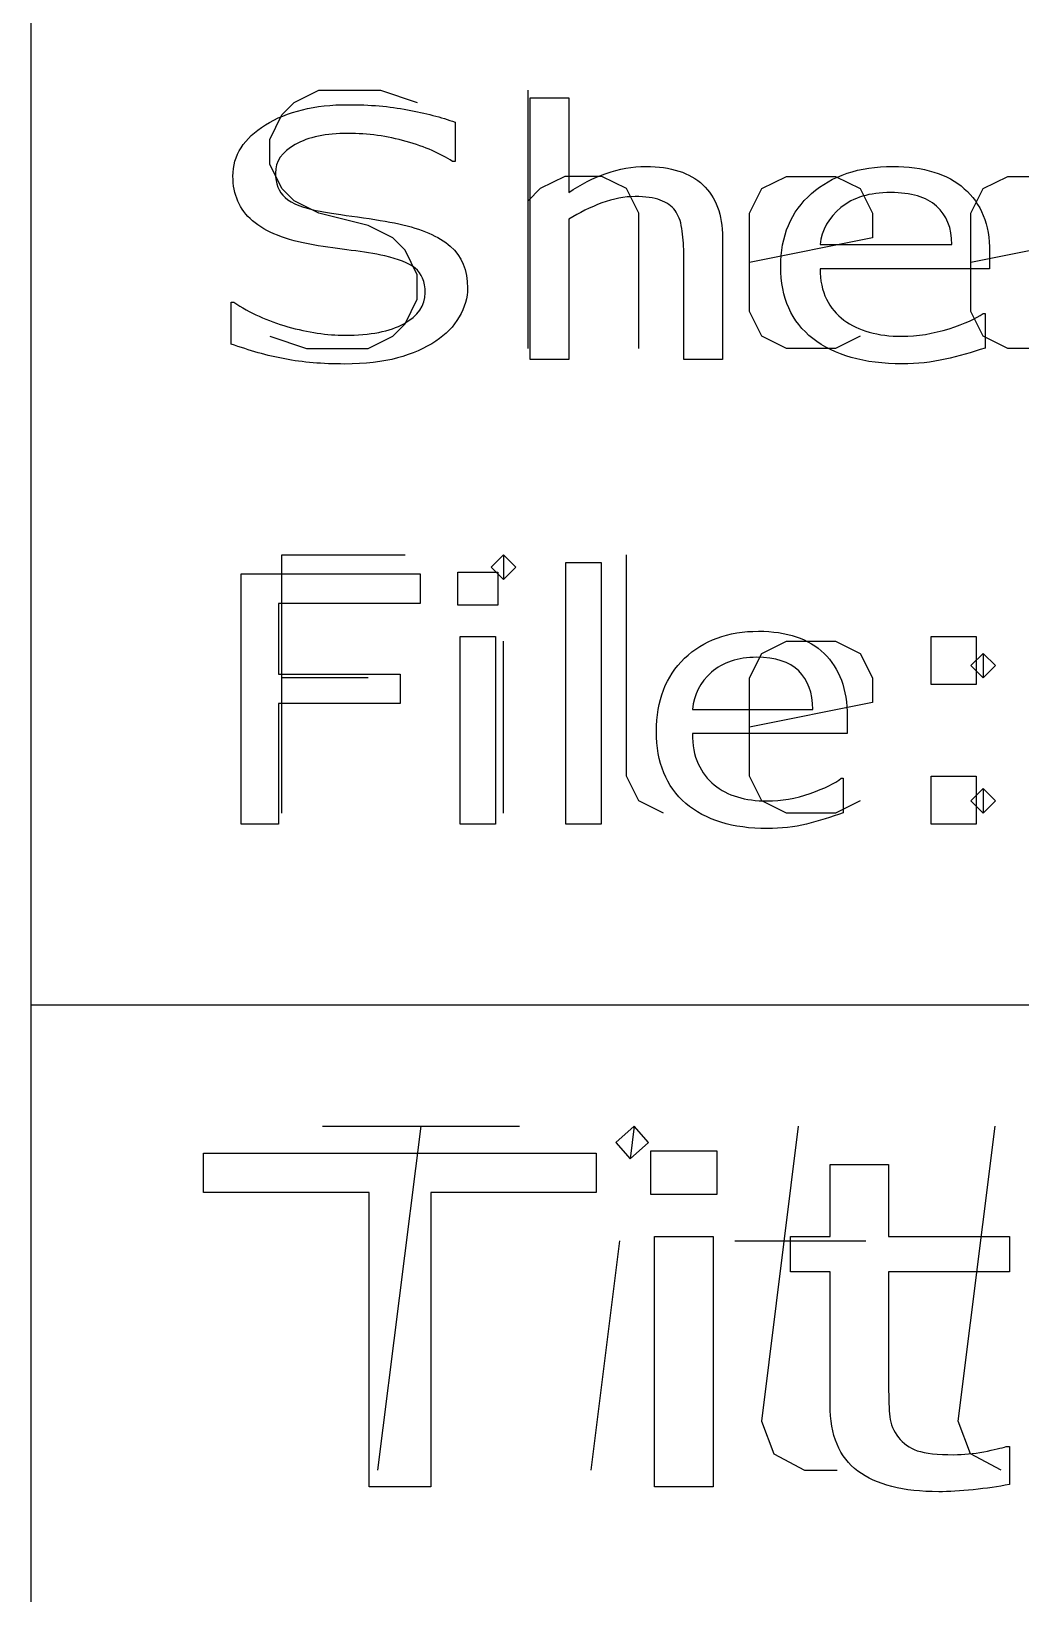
# Model space of a CAD drawing. Header units: millimetres. Extents: x 0 to 277, y 107 to 297.
# Drawn here: x 167.08 to 172.82, y 116 to 125.07 of the extents above; entities that cross this region are included whole.
import ezdxf

# ---------------------------------------------------------------- set-up
doc = ezdxf.new("R2010")
doc.units = ezdxf.units.MM
doc.layers.add('Layer_1', color=7, linetype='CONTINUOUS')

msp = doc.modelspace()

# ---------------------------------------------------------------- linework, layer by layer
at = {"layer": 'Layer_1', "color": 7}
for points in [[(167.0772, 140.9178), (275.0772, 140.9178), (275.0772, 108.9178), (167.0772, 108.9178)], [(167.0772, 140.9178), (275.0772, 140.9178), (275.0772, 108.9178), (167.0772, 108.9178)], [(167.0772, 140.9178), (275.0772, 140.9178), (275.0772, 108.9178), (167.0772, 108.9178)], [(169.78605, 121.74103), (169.55441, 121.74103), (169.55441, 121.93146), (169.78605, 121.93146)], [(169.78605, 121.74103), (169.55441, 121.74103), (169.55441, 121.93146), (169.78605, 121.93146)], [(169.78605, 121.74103), (169.55441, 121.74103), (169.55441, 121.93146), (169.78605, 121.93146)], [(170.387, 120.46759), (170.18158, 120.46759), (170.18158, 121.98712), (170.387, 121.98712)], [(170.387, 120.46759), (170.18158, 120.46759), (170.18158, 121.98712), (170.387, 121.98712)], [(170.387, 120.46759), (170.18158, 120.46759), (170.18158, 121.98712), (170.387, 121.98712)], [(169.3348, 121.75003), (168.51206, 121.75003), (168.51206, 121.33987), (169.21898, 121.33987), (169.21898, 121.168), (168.51206, 121.168), (168.51206, 120.4678), (168.29572, 120.4678), (168.29572, 121.9219), (169.3348, 121.9219)], [(169.3348, 121.75003), (168.51206, 121.75003), (168.51206, 121.33987), (169.21898, 121.33987), (169.21898, 121.168), (168.51206, 121.168), (168.51206, 120.4678), (168.29572, 120.4678), (168.29572, 121.9219), (169.3348, 121.9219)], [(169.3348, 121.75003), (168.51206, 121.75003), (168.51206, 121.33987), (169.21898, 121.33987), (169.21898, 121.168), (168.51206, 121.168), (168.51206, 120.4678), (168.29572, 120.4678), (168.29572, 121.9219), (169.3348, 121.9219)], [(169.77295, 120.46759), (169.56753, 120.46759), (169.56753, 121.55841), (169.77295, 121.55841)], [(169.77295, 120.46759), (169.56753, 120.46759), (169.56753, 121.55841), (169.77295, 121.55841)], [(169.77295, 120.46759), (169.56753, 120.46759), (169.56753, 121.55841), (169.77295, 121.55841)], [(172.56349, 121.28009), (172.30235, 121.28009), (172.30235, 121.55841), (172.56349, 121.55841)], [(172.56349, 121.28009), (172.30235, 121.28009), (172.30235, 121.55841), (172.56349, 121.55841)], [(172.56349, 121.28009), (172.30235, 121.28009), (172.30235, 121.55841), (172.56349, 121.55841)], [(172.56349, 120.46759), (172.30235, 120.46759), (172.30235, 120.74591), (172.56349, 120.74591)], [(172.56349, 120.46759), (172.30235, 120.46759), (172.30235, 120.74591), (172.56349, 120.74591)], [(172.56349, 120.46759), (172.30235, 120.46759), (172.30235, 120.74591), (172.56349, 120.74591)], [(171.05765, 118.31575), (170.67447, 118.31575), (170.67447, 118.56966), (171.05765, 118.56966)], [(171.05765, 118.31575), (170.67447, 118.31575), (170.67447, 118.56966), (171.05765, 118.56966)], [(171.05765, 118.31575), (170.67447, 118.31575), (170.67447, 118.56966), (171.05765, 118.56966)], [(170.35817, 118.32745), (169.39662, 118.32745), (169.39662, 116.61779), (169.03875, 116.61779), (169.03875, 118.32745), (168.0772, 118.32745), (168.0772, 118.55662), (170.35817, 118.55662)], [(170.35817, 118.32745), (169.39662, 118.32745), (169.39662, 116.61779), (169.03875, 116.61779), (169.03875, 118.32745), (168.0772, 118.32745), (168.0772, 118.55662), (170.35817, 118.55662)], [(170.35817, 118.32745), (169.39662, 118.32745), (169.39662, 116.61779), (169.03875, 116.61779), (169.03875, 118.32745), (168.0772, 118.32745), (168.0772, 118.55662), (170.35817, 118.55662)], [(171.03595, 116.61781), (170.69615, 116.61781), (170.69615, 118.07226), (171.03595, 118.07226)], [(171.03595, 116.61781), (170.69615, 116.61781), (170.69615, 118.07226), (171.03595, 118.07226)], [(171.03595, 116.61781), (170.69615, 116.61781), (170.69615, 118.07226), (171.03595, 118.07226)]]:
    msp.add_lwpolyline(points, close=True, dxfattribs=at)
for points in [[(168.4616, 123.3031), (168.6759, 123.2317), (169.033, 123.2317), (169.1759, 123.3031), (169.2473, 123.3745), (169.3187, 123.5174), (169.3187, 123.6602), (169.2473, 123.8031), (169.1759, 123.8745), (169.033, 123.946), (168.7473, 124.0174), (168.6045, 124.0888), (168.533, 124.1602), (168.4616, 124.3031), (168.4616, 124.446), (168.533, 124.5888), (168.6045, 124.6602), (168.7473, 124.7317), (169.1045, 124.7317), (169.3187, 124.6602)], [(168.4616, 123.3031), (168.6759, 123.2317), (169.033, 123.2317), (169.1759, 123.3031), (169.2473, 123.3745), (169.3187, 123.5174), (169.3187, 123.6602), (169.2473, 123.8031), (169.1759, 123.8745), (169.033, 123.946), (168.7473, 124.0174), (168.6045, 124.0888), (168.533, 124.1602), (168.4616, 124.3031), (168.4616, 124.446), (168.533, 124.5888), (168.6045, 124.6602), (168.7473, 124.7317), (169.1045, 124.7317), (169.3187, 124.6602)], [(168.4616, 123.3031), (168.6759, 123.2317), (169.033, 123.2317), (169.1759, 123.3031), (169.2473, 123.3745), (169.3187, 123.5174), (169.3187, 123.6602), (169.2473, 123.8031), (169.1759, 123.8745), (169.033, 123.946), (168.7473, 124.0174), (168.6045, 124.0888), (168.533, 124.1602), (168.4616, 124.3031), (168.4616, 124.446), (168.533, 124.5888), (168.6045, 124.6602), (168.7473, 124.7317), (169.1045, 124.7317), (169.3187, 124.6602)], [(169.9616, 123.2317), (169.9616, 124.7317)], [(169.9616, 123.2317), (169.9616, 124.7317)], [(169.9616, 123.2317), (169.9616, 124.7317)], [(170.198, 123.98223), (170.198, 123.16778), (169.97312, 123.16778), (169.97312, 124.68731), (170.198, 124.68731), (170.198, 124.1375)], [(170.198, 123.98223), (170.198, 123.16778), (169.97312, 123.16778), (169.97312, 124.68731), (170.198, 124.68731), (170.198, 124.1375)], [(170.198, 123.98223), (170.198, 123.16778), (169.97312, 123.16778), (169.97312, 124.68731), (170.198, 124.68731), (170.198, 124.1375)], [(169.53896, 124.54655), (169.53896, 124.31804), (169.52216, 124.31804)], [(169.53896, 124.54655), (169.53896, 124.31804), (169.52216, 124.31804)], [(169.53896, 124.54655), (169.53896, 124.31804), (169.52216, 124.31804)], [(170.6045, 123.2317), (170.6045, 124.0174), (170.533, 124.1602), (170.3902, 124.2317), (170.1759, 124.2317), (170.033, 124.1602), (169.9616, 124.0888)], [(170.6045, 123.2317), (170.6045, 124.0174), (170.533, 124.1602), (170.3902, 124.2317), (170.1759, 124.2317), (170.033, 124.1602), (169.9616, 124.0888)], [(170.6045, 123.2317), (170.6045, 124.0174), (170.533, 124.1602), (170.3902, 124.2317), (170.1759, 124.2317), (170.033, 124.1602), (169.9616, 124.0888)], [(171.8902, 123.3031), (171.7473, 123.2317), (171.4616, 123.2317), (171.3187, 123.3031), (171.2473, 123.446), (171.2473, 124.0174), (171.3187, 124.1602), (171.4616, 124.2317), (171.7473, 124.2317), (171.8902, 124.1602), (171.9616, 124.0174), (171.9616, 123.8745), (171.2473, 123.7317)], [(171.8902, 123.3031), (171.7473, 123.2317), (171.4616, 123.2317), (171.3187, 123.3031), (171.2473, 123.446), (171.2473, 124.0174), (171.3187, 124.1602), (171.4616, 124.2317), (171.7473, 124.2317), (171.8902, 124.1602), (171.9616, 124.0174), (171.9616, 123.8745), (171.2473, 123.7317)], [(171.8902, 123.3031), (171.7473, 123.2317), (171.4616, 123.2317), (171.3187, 123.3031), (171.2473, 123.446), (171.2473, 124.0174), (171.3187, 124.1602), (171.4616, 124.2317), (171.7473, 124.2317), (171.8902, 124.1602), (171.9616, 124.0174), (171.9616, 123.8745), (171.2473, 123.7317)], [(173.1759, 123.3031), (173.033, 123.2317), (172.7473, 123.2317), (172.6045, 123.3031), (172.533, 123.446), (172.533, 124.0174), (172.6045, 124.1602), (172.7473, 124.2317), (173.033, 124.2317), (173.1759, 124.1602), (173.2473, 124.0174), (173.2473, 123.8745), (172.533, 123.7317)], [(173.1759, 123.3031), (173.033, 123.2317), (172.7473, 123.2317), (172.6045, 123.3031), (172.533, 123.446), (172.533, 124.0174), (172.6045, 124.1602), (172.7473, 124.2317), (173.033, 124.2317), (173.1759, 124.1602), (173.2473, 124.0174), (173.2473, 123.8745), (172.533, 123.7317)], [(173.1759, 123.3031), (173.033, 123.2317), (172.7473, 123.2317), (172.6045, 123.3031), (172.533, 123.446), (172.533, 124.0174), (172.6045, 124.1602), (172.7473, 124.2317), (173.033, 124.2317), (173.1759, 124.1602), (173.2473, 124.0174), (173.2473, 123.8745), (172.533, 123.7317)], [(171.09035, 123.87575), (171.09039, 123.1678)], [(171.09035, 123.87575), (171.09039, 123.1678)], [(171.09035, 123.87575), (171.09039, 123.1678)], [(171.65741, 123.8348), (172.42295, 123.83479)], [(171.65741, 123.8348), (172.42295, 123.83479)], [(171.65741, 123.8348), (172.42295, 123.83479)], [(171.09039, 123.1678), (170.86551, 123.1678), (170.86551, 123.78889)], [(171.09039, 123.1678), (170.86551, 123.1678), (170.86551, 123.78889)], [(171.09039, 123.1678), (170.86551, 123.1678), (170.86551, 123.78889)], [(172.64191, 123.79387), (172.64185, 123.69417)], [(172.64191, 123.79387), (172.64185, 123.69417)], [(172.64191, 123.79387), (172.64185, 123.69417)], [(172.64185, 123.69417), (171.65739, 123.69417)], [(172.64185, 123.69417), (171.65739, 123.69417)], [(172.64185, 123.69417), (171.65739, 123.69417)], [(169.61067, 123.58272), (169.61071, 123.58284)], [(169.61067, 123.58272), (169.61071, 123.58284)], [(169.61067, 123.58272), (169.61071, 123.58284)], [(168.23753, 123.25754), (168.23753, 123.49973), (168.25423, 123.49973)], [(168.23753, 123.25754), (168.23753, 123.49973), (168.25423, 123.49973)], [(168.23753, 123.25754), (168.23753, 123.49973), (168.25423, 123.49973)], [(172.60359, 123.43451), (172.61559, 123.43451), (172.61559, 123.23431)], [(172.60359, 123.43451), (172.61559, 123.43451), (172.61559, 123.23431)], [(172.60359, 123.43451), (172.61559, 123.43451), (172.61559, 123.23431)], [(168.533, 120.5317), (168.533, 122.0317), (169.2473, 122.0317)], [(168.533, 120.5317), (168.533, 122.0317), (169.2473, 122.0317)], [(168.533, 120.5317), (168.533, 122.0317), (169.2473, 122.0317)], [(169.8187, 122.0317), (169.7473, 121.9602), (169.8187, 121.8888), (169.8902, 121.9602), (169.8187, 122.0317), (169.8187, 121.8888)], [(169.8187, 122.0317), (169.7473, 121.9602), (169.8187, 121.8888), (169.8902, 121.9602), (169.8187, 122.0317), (169.8187, 121.8888)], [(169.8187, 122.0317), (169.7473, 121.9602), (169.8187, 121.8888), (169.8902, 121.9602), (169.8187, 122.0317), (169.8187, 121.8888)], [(170.7473, 120.5317), (170.6045, 120.6031), (170.533, 120.746), (170.533, 122.0317)], [(170.7473, 120.5317), (170.6045, 120.6031), (170.533, 120.746), (170.533, 122.0317)], [(170.7473, 120.5317), (170.6045, 120.6031), (170.533, 120.746), (170.533, 122.0317)], [(169.8187, 120.5317), (169.8187, 121.5317)], [(169.8187, 120.5317), (169.8187, 121.5317)], [(169.8187, 120.5317), (169.8187, 121.5317)], [(171.8902, 120.6031), (171.7473, 120.5317), (171.4616, 120.5317), (171.3187, 120.6031), (171.2473, 120.746), (171.2473, 121.3174), (171.3187, 121.4602), (171.4616, 121.5317), (171.7473, 121.5317), (171.8902, 121.4602), (171.9616, 121.3174), (171.9616, 121.1745), (171.2473, 121.0317)], [(171.8902, 120.6031), (171.7473, 120.5317), (171.4616, 120.5317), (171.3187, 120.6031), (171.2473, 120.746), (171.2473, 121.3174), (171.3187, 121.4602), (171.4616, 121.5317), (171.7473, 121.5317), (171.8902, 121.4602), (171.9616, 121.3174), (171.9616, 121.1745), (171.2473, 121.0317)], [(171.8902, 120.6031), (171.7473, 120.5317), (171.4616, 120.5317), (171.3187, 120.6031), (171.2473, 120.746), (171.2473, 121.3174), (171.3187, 121.4602), (171.4616, 121.5317), (171.7473, 121.5317), (171.8902, 121.4602), (171.9616, 121.3174), (171.9616, 121.1745), (171.2473, 121.0317)], [(172.6045, 121.4602), (172.6759, 121.3888), (172.6045, 121.3174), (172.533, 121.3888), (172.6045, 121.4602), (172.6045, 121.3174)], [(172.6045, 121.4602), (172.6759, 121.3888), (172.6045, 121.3174), (172.533, 121.3888), (172.6045, 121.4602), (172.6045, 121.3174)], [(172.6045, 121.4602), (172.6759, 121.3888), (172.6045, 121.3174), (172.533, 121.3888), (172.6045, 121.4602), (172.6045, 121.3174)], [(169.033, 121.3174), (168.533, 121.3174)], [(169.033, 121.3174), (168.533, 121.3174)], [(169.033, 121.3174), (168.533, 121.3174)], [(170.91577, 121.1346), (171.6151, 121.13458)], [(170.91577, 121.1346), (171.6151, 121.13458)], [(170.91577, 121.1346), (171.6151, 121.13458)], [(171.81506, 121.09359), (171.81504, 120.99396)], [(171.81506, 121.09359), (171.81504, 120.99396)], [(171.81506, 121.09359), (171.81504, 120.99396)], [(171.81504, 120.99396), (170.91582, 120.99396)], [(171.81504, 120.99396), (170.91582, 120.99396)], [(171.81504, 120.99396), (170.91582, 120.99396)], [(171.78013, 120.73421), (171.79103, 120.73421), (171.79103, 120.53402)], [(171.78013, 120.73421), (171.79103, 120.73421), (171.79103, 120.53402)], [(171.78013, 120.73421), (171.79103, 120.73421), (171.79103, 120.53402)], [(172.6045, 120.6745), (172.6759, 120.6031), (172.6045, 120.5317), (172.533, 120.6031), (172.6045, 120.6745), (172.6045, 120.5317)], [(172.6045, 120.6745), (172.6759, 120.6031), (172.6045, 120.5317), (172.533, 120.6031), (172.6045, 120.6745), (172.6045, 120.5317)], [(172.6045, 120.6745), (172.6759, 120.6031), (172.6045, 120.5317), (172.533, 120.6031), (172.6045, 120.6745), (172.6045, 120.5317)], [(167.0772, 119.4178), (275.0772, 119.4178)], [(167.0772, 119.4178), (275.0772, 119.4178)], [(167.0772, 119.4178), (275.0772, 119.4178)], [(168.7689, 118.7134), (169.9118, 118.7134)], [(168.7689, 118.7134), (169.9118, 118.7134)], [(168.7689, 118.7134), (169.9118, 118.7134)], [(169.0904, 116.7134), (169.3404, 118.7134)], [(169.0904, 116.7134), (169.3404, 118.7134)], [(169.0904, 116.7134), (169.3404, 118.7134)], [(170.5785, 118.7134), (170.4713, 118.6181), (170.5546, 118.5229), (170.6618, 118.6181), (170.5785, 118.7134), (170.5546, 118.5229)], [(170.5785, 118.7134), (170.4713, 118.6181), (170.5546, 118.5229), (170.6618, 118.6181), (170.5785, 118.7134), (170.5546, 118.5229)], [(170.5785, 118.7134), (170.4713, 118.6181), (170.5546, 118.5229), (170.6618, 118.6181), (170.5785, 118.7134), (170.5546, 118.5229)], [(171.5308, 118.7134), (171.3165, 116.9991), (171.388, 116.8086), (171.5665, 116.7134), (171.757, 116.7134)], [(171.5308, 118.7134), (171.3165, 116.9991), (171.388, 116.8086), (171.5665, 116.7134), (171.757, 116.7134)], [(171.5308, 118.7134), (171.3165, 116.9991), (171.388, 116.8086), (171.5665, 116.7134), (171.757, 116.7134)], [(172.7094, 116.7134), (172.5308, 116.8086), (172.4594, 116.9991), (172.6737, 118.7134)], [(172.7094, 116.7134), (172.5308, 116.8086), (172.4594, 116.9991), (172.6737, 118.7134)], [(172.7094, 116.7134), (172.5308, 116.8086), (172.4594, 116.9991), (172.6737, 118.7134)], [(171.71554, 117.09312), (171.71554, 117.86657), (171.486, 117.86657), (171.486, 118.0723), (171.71554, 118.0723), (171.71554, 118.49027), (172.05534, 118.49027), (172.05534, 118.0723), (172.75662, 118.0723), (172.75662, 117.86657), (172.05534, 117.86657), (172.05534, 117.2038)], [(171.71554, 117.09312), (171.71554, 117.86657), (171.486, 117.86657), (171.486, 118.0723), (171.71554, 118.0723), (171.71554, 118.49027), (172.05534, 118.49027), (172.05534, 118.0723), (172.75662, 118.0723), (172.75662, 117.86657), (172.05534, 117.86657), (172.05534, 117.2038)], [(171.71554, 117.09312), (171.71554, 117.86657), (171.486, 117.86657), (171.486, 118.0723), (171.71554, 118.0723), (171.71554, 118.49027), (172.05534, 118.49027), (172.05534, 118.0723), (172.75662, 118.0723), (172.75662, 117.86657), (172.05534, 117.86657), (172.05534, 117.2038)], [(170.3285, 116.7134), (170.4951, 118.0467)], [(170.3285, 116.7134), (170.4951, 118.0467)], [(170.3285, 116.7134), (170.4951, 118.0467)], [(171.1618, 118.0467), (171.9237, 118.0467)], [(171.1618, 118.0467), (171.9237, 118.0467)], [(171.1618, 118.0467), (171.9237, 118.0467)], [(172.73831, 116.85102), (172.75641, 116.85102), (172.75662, 116.63081)], [(172.73831, 116.85102), (172.75641, 116.85102), (172.75662, 116.63081)], [(172.73831, 116.85102), (172.75641, 116.85102), (172.75662, 116.63081)]]:
    msp.add_lwpolyline(points, dxfattribs=at)
for points in [[(168.43727, 124.53096), (168.56327, 124.609087), (168.72316, 124.64815), (168.91694, 124.64815)], [(168.43727, 124.53096), (168.56327, 124.609087), (168.72316, 124.64815), (168.91694, 124.64815)], [(168.43727, 124.53096), (168.56327, 124.609087), (168.72316, 124.64815), (168.91694, 124.64815)], [(168.91694, 124.64815), (169.04214, 124.64815), (169.156973, 124.638383), (169.26144, 124.61885)], [(168.91694, 124.64815), (169.04214, 124.64815), (169.156973, 124.638383), (169.26144, 124.61885)], [(168.91694, 124.64815), (169.04214, 124.64815), (169.156973, 124.638383), (169.26144, 124.61885)], [(169.26144, 124.61885), (169.365907, 124.599317), (169.458413, 124.575217), (169.53896, 124.54655)], [(169.26144, 124.61885), (169.365907, 124.599317), (169.458413, 124.575217), (169.53896, 124.54655)], [(169.26144, 124.61885), (169.365907, 124.599317), (169.458413, 124.575217), (169.53896, 124.54655)], [(168.24827, 124.23213), (168.24827, 124.353877), (168.31127, 124.453487), (168.43727, 124.53096)], [(168.24827, 124.23213), (168.24827, 124.353877), (168.31127, 124.453487), (168.43727, 124.53096)], [(168.24827, 124.23213), (168.24827, 124.353877), (168.31127, 124.453487), (168.43727, 124.53096)], [(168.9157, 124.48115), (168.7889, 124.48115), (168.686823, 124.45965), (168.60947, 124.41665)], [(168.9157, 124.48115), (168.7889, 124.48115), (168.686823, 124.45965), (168.60947, 124.41665)], [(168.9157, 124.48115), (168.7889, 124.48115), (168.686823, 124.45965), (168.60947, 124.41665)], [(169.25422, 124.43425), (169.144167, 124.465517), (169.031327, 124.48115), (168.9157, 124.48115)], [(169.25422, 124.43425), (169.144167, 124.465517), (169.031327, 124.48115), (168.9157, 124.48115)], [(169.25422, 124.43425), (169.144167, 124.465517), (169.031327, 124.48115), (168.9157, 124.48115)], [(168.60947, 124.41665), (168.532917, 124.373717), (168.49464, 124.31838), (168.49464, 124.25064)], [(168.60947, 124.41665), (168.532917, 124.373717), (168.49464, 124.31838), (168.49464, 124.25064)], [(168.60947, 124.41665), (168.532917, 124.373717), (168.49464, 124.31838), (168.49464, 124.25064)], [(169.52216, 124.31804), (169.45438, 124.364907), (169.365067, 124.403643), (169.25422, 124.43425)], [(169.52216, 124.31804), (169.45438, 124.364907), (169.365067, 124.403643), (169.25422, 124.43425)], [(169.52216, 124.31804), (169.45438, 124.364907), (169.365067, 124.403643), (169.25422, 124.43425)], [(170.4157, 124.24883), (170.490667, 124.275497), (170.567623, 124.28883), (170.64657, 124.28883)], [(170.4157, 124.24883), (170.490667, 124.275497), (170.567623, 124.28883), (170.64657, 124.28883)], [(170.4157, 124.24883), (170.490667, 124.275497), (170.567623, 124.28883), (170.64657, 124.28883)], [(170.64657, 124.28883), (170.79091, 124.28883), (170.90096, 124.25335), (170.97672, 124.18239)], [(170.64657, 124.28883), (170.79091, 124.28883), (170.90096, 124.25335), (170.97672, 124.18239)], [(170.64657, 124.28883), (170.79091, 124.28883), (170.90096, 124.25335), (170.97672, 124.18239)], [(171.60721, 124.13177), (171.72683, 124.236583), (171.88393, 124.28899), (172.07851, 124.28899)], [(171.60721, 124.13177), (171.72683, 124.236583), (171.88393, 124.28899), (172.07851, 124.28899)], [(171.60721, 124.13177), (171.72683, 124.236583), (171.88393, 124.28899), (172.07851, 124.28899)], [(172.07851, 124.28899), (172.25873, 124.28899), (172.397487, 124.246023), (172.49478, 124.16009)], [(172.07851, 124.28899), (172.25873, 124.28899), (172.397487, 124.246023), (172.49478, 124.16009)], [(172.07851, 124.28899), (172.25873, 124.28899), (172.397487, 124.246023), (172.49478, 124.16009)], [(168.36191, 123.97334), (168.28615, 124.03974), (168.24827, 124.126003), (168.24827, 124.23213)], [(168.36191, 123.97334), (168.28615, 124.03974), (168.24827, 124.126003), (168.24827, 124.23213)], [(168.36191, 123.97334), (168.28615, 124.03974), (168.24827, 124.126003), (168.24827, 124.23213)], [(168.49464, 124.25064), (168.49464, 124.190107), (168.513773, 124.14258), (168.55204, 124.10806)], [(168.49464, 124.25064), (168.49464, 124.190107), (168.513773, 124.14258), (168.55204, 124.10806)], [(168.49464, 124.25064), (168.49464, 124.190107), (168.513773, 124.14258), (168.55204, 124.10806)], [(170.198, 124.1375), (170.268173, 124.185033), (170.34074, 124.222143), (170.4157, 124.24883)], [(170.198, 124.1375), (170.268173, 124.185033), (170.34074, 124.222143), (170.4157, 124.24883)], [(170.198, 124.1375), (170.268173, 124.185033), (170.34074, 124.222143), (170.4157, 124.24883)], [(168.55204, 124.10806), (168.590307, 124.073527), (168.657693, 124.04716), (168.7542, 124.02896)], [(168.55204, 124.10806), (168.590307, 124.073527), (168.657693, 124.04716), (168.7542, 124.02896)], [(168.55204, 124.10806), (168.590307, 124.073527), (168.657693, 124.04716), (168.7542, 124.02896)], [(170.58317, 124.11403), (170.52177, 124.11403), (170.457573, 124.101663), (170.39058, 124.07693)], [(170.58317, 124.11403), (170.52177, 124.11403), (170.457573, 124.101663), (170.39058, 124.07693)], [(170.58317, 124.11403), (170.52177, 124.11403), (170.457573, 124.101663), (170.39058, 124.07693)], [(170.72911, 124.09353), (170.691643, 124.107197), (170.642997, 124.11403), (170.58317, 124.11403)], [(170.72911, 124.09353), (170.691643, 124.107197), (170.642997, 124.11403), (170.58317, 124.11403)], [(170.72911, 124.09353), (170.691643, 124.107197), (170.642997, 124.11403), (170.58317, 124.11403)], [(170.97672, 124.18239), (171.052473, 124.111423), (171.09035, 124.00921), (171.09035, 123.87575)], [(170.97672, 124.18239), (171.052473, 124.111423), (171.09035, 124.00921), (171.09035, 123.87575)], [(170.97672, 124.18239), (171.052473, 124.111423), (171.09035, 124.00921), (171.09035, 123.87575)], [(171.42898, 123.70696), (171.42898, 123.885347), (171.48839, 124.02695), (171.60721, 124.13177)], [(171.42898, 123.70696), (171.42898, 123.885347), (171.48839, 124.02695), (171.60721, 124.13177)], [(171.42898, 123.70696), (171.42898, 123.885347), (171.48839, 124.02695), (171.60721, 124.13177)], [(172.0665, 124.13752), (171.946087, 124.13752), (171.849993, 124.108553), (171.77822, 124.05062)], [(172.0665, 124.13752), (171.946087, 124.13752), (171.849993, 124.108553), (171.77822, 124.05062)], [(172.0665, 124.13752), (171.946087, 124.13752), (171.849993, 124.108553), (171.77822, 124.05062)], [(172.33325, 124.05842), (172.27505, 124.111153), (172.186133, 124.13752), (172.0665, 124.13752)], [(172.33325, 124.05842), (172.27505, 124.111153), (172.186133, 124.13752), (172.0665, 124.13752)], [(172.33325, 124.05842), (172.27505, 124.111153), (172.186133, 124.13752), (172.0665, 124.13752)], [(172.49478, 124.16009), (172.592867, 124.07415), (172.64191, 123.952077), (172.64191, 123.79387)], [(172.49478, 124.16009), (172.592867, 124.07415), (172.64191, 123.952077), (172.64191, 123.79387)], [(172.49478, 124.16009), (172.592867, 124.07415), (172.64191, 123.952077), (172.64191, 123.79387)], [(168.7542, 124.02896), (168.805267, 124.019827), (168.877837, 124.00876), (168.97191, 123.99576)], [(168.7542, 124.02896), (168.805267, 124.019827), (168.877837, 124.00876), (168.97191, 123.99576)], [(168.7542, 124.02896), (168.805267, 124.019827), (168.877837, 124.00876), (168.97191, 123.99576)], [(170.39058, 124.07693), (170.3236, 124.052197), (170.259407, 124.02063), (170.198, 123.98223)], [(170.39058, 124.07693), (170.3236, 124.052197), (170.259407, 124.02063), (170.198, 123.98223)], [(170.39058, 124.07693), (170.3236, 124.052197), (170.259407, 124.02063), (170.198, 123.98223)], [(170.81521, 124.03303), (170.795277, 124.060363), (170.766577, 124.08053), (170.72911, 124.09353)], [(170.81521, 124.03303), (170.795277, 124.060363), (170.766577, 124.08053), (170.72911, 124.09353)], [(170.81521, 124.03303), (170.795277, 124.060363), (170.766577, 124.08053), (170.72911, 124.09353)], [(170.85471, 123.92952), (170.84751, 123.973787), (170.834343, 124.00829), (170.81521, 124.03303)], [(170.85471, 123.92952), (170.84751, 123.973787), (170.834343, 124.00829), (170.81521, 124.03303)], [(170.85471, 123.92952), (170.84751, 123.973787), (170.834343, 124.00829), (170.81521, 124.03303)], [(171.77822, 124.05062), (171.707247, 123.992687), (171.666977, 123.920747), (171.65741, 123.8348)], [(171.77822, 124.05062), (171.707247, 123.992687), (171.666977, 123.920747), (171.65741, 123.8348)], [(171.77822, 124.05062), (171.707247, 123.992687), (171.666977, 123.920747), (171.65741, 123.8348)], [(172.42295, 123.83479), (172.422283, 123.931143), (172.392383, 124.005687), (172.33325, 124.05842)], [(172.42295, 123.83479), (172.422283, 123.931143), (172.392383, 124.005687), (172.33325, 124.05842)], [(172.42295, 123.83479), (172.422283, 123.931143), (172.392383, 124.005687), (172.33325, 124.05842)], [(168.71359, 123.83369), (168.55569, 123.861023), (168.438463, 123.907573), (168.36191, 123.97334)], [(168.71359, 123.83369), (168.55569, 123.861023), (168.438463, 123.907573), (168.36191, 123.97334)], [(168.71359, 123.83369), (168.55569, 123.861023), (168.438463, 123.907573), (168.36191, 123.97334)], [(168.97191, 123.99576), (169.06601, 123.98276), (169.145753, 123.969427), (169.21114, 123.95576)], [(168.97191, 123.99576), (169.06601, 123.98276), (169.145753, 123.969427), (169.21114, 123.95576)], [(168.97191, 123.99576), (169.06601, 123.98276), (169.145753, 123.969427), (169.21114, 123.95576)], [(169.21114, 123.95576), (169.34352, 123.927093), (169.443203, 123.8838), (169.51019, 123.82588)], [(169.21114, 123.95576), (169.34352, 123.927093), (169.443203, 123.8838), (169.51019, 123.82588)], [(169.21114, 123.95576), (169.34352, 123.927093), (169.443203, 123.8838), (169.51019, 123.82588)], [(170.86551, 123.78889), (170.86551, 123.839023), (170.86191, 123.8859), (170.85471, 123.92952)], [(170.86551, 123.78889), (170.86551, 123.839023), (170.86191, 123.8859), (170.85471, 123.92952)], [(170.86551, 123.78889), (170.86551, 123.839023), (170.86191, 123.8859), (170.85471, 123.92952)], [(168.93488, 123.80149), (168.865507, 123.809957), (168.791743, 123.82069), (168.71359, 123.83369)], [(168.93488, 123.80149), (168.865507, 123.809957), (168.791743, 123.82069), (168.71359, 123.83369)], [(168.93488, 123.80149), (168.865507, 123.809957), (168.791743, 123.82069), (168.71359, 123.83369)], [(169.12986, 123.76929), (169.07006, 123.78229), (169.005067, 123.793023), (168.93488, 123.80149)], [(169.12986, 123.76929), (169.07006, 123.78229), (169.005067, 123.793023), (168.93488, 123.80149)], [(169.12986, 123.76929), (169.07006, 123.78229), (169.005067, 123.793023), (168.93488, 123.80149)], [(169.3057, 123.69799), (169.267433, 123.72859), (169.20882, 123.752357), (169.12986, 123.76929)], [(169.3057, 123.69799), (169.267433, 123.72859), (169.20882, 123.752357), (169.12986, 123.76929)], [(169.3057, 123.69799), (169.267433, 123.72859), (169.20882, 123.752357), (169.12986, 123.76929)], [(169.51019, 123.82588), (169.577177, 123.767947), (169.61067, 123.686893), (169.61067, 123.58272)], [(169.51019, 123.82588), (169.577177, 123.767947), (169.61067, 123.686893), (169.61067, 123.58272)], [(169.51019, 123.82588), (169.577177, 123.767947), (169.61067, 123.686893), (169.61067, 123.58272)], [(169.3643, 123.55541), (169.3643, 123.619877), (169.344767, 123.667403), (169.3057, 123.69799)], [(169.3643, 123.55541), (169.3643, 123.619877), (169.344767, 123.667403), (169.3057, 123.69799)], [(169.3643, 123.55541), (169.3643, 123.619877), (169.344767, 123.667403), (169.3057, 123.69799)], [(171.61558, 123.28899), (171.49118, 123.387297), (171.42898, 123.52662), (171.42898, 123.70696)], [(171.61558, 123.28899), (171.49118, 123.387297), (171.42898, 123.52662), (171.42898, 123.70696)], [(171.61558, 123.28899), (171.49118, 123.387297), (171.42898, 123.52662), (171.42898, 123.70696)], [(171.65739, 123.69417), (171.65739, 123.62711), (171.669757, 123.568513), (171.69449, 123.51838)], [(171.65739, 123.69417), (171.65739, 123.62711), (171.669757, 123.568513), (171.69449, 123.51838)], [(171.65739, 123.69417), (171.65739, 123.62711), (171.669757, 123.568513), (171.69449, 123.51838)], [(169.61071, 123.58284), (169.61071, 123.526173), (169.594377, 123.470183), (169.56171, 123.41487)], [(169.61071, 123.58284), (169.61071, 123.526173), (169.594377, 123.470183), (169.56171, 123.41487)], [(169.61071, 123.58284), (169.61071, 123.526173), (169.594377, 123.470183), (169.56171, 123.41487)], [(168.25423, 123.49973), (168.344343, 123.43853), (168.448413, 123.39133), (168.56644, 123.35813)], [(168.25423, 123.49973), (168.344343, 123.43853), (168.448413, 123.39133), (168.56644, 123.35813)], [(168.25423, 123.49973), (168.344343, 123.43853), (168.448413, 123.39133), (168.56644, 123.35813)], [(169.24109, 123.37573), (169.32323, 123.420663), (169.3643, 123.480557), (169.3643, 123.55541)], [(169.24109, 123.37573), (169.32323, 123.420663), (169.3643, 123.480557), (169.3643, 123.55541)], [(169.24109, 123.37573), (169.32323, 123.420663), (169.3643, 123.480557), (169.3643, 123.55541)], [(171.69449, 123.51838), (171.719223, 123.468913), (171.753117, 123.428223), (171.79617, 123.39631)], [(171.69449, 123.51838), (171.719223, 123.468913), (171.753117, 123.428223), (171.79617, 123.39631)], [(171.69449, 123.51838), (171.719223, 123.468913), (171.753117, 123.428223), (171.79617, 123.39631)], [(169.56171, 123.41487), (169.529777, 123.359537), (169.48472, 123.31266), (169.42654, 123.27424)], [(169.56171, 123.41487), (169.529777, 123.359537), (169.48472, 123.31266), (169.42654, 123.27424)], [(169.56171, 123.41487), (169.529777, 123.359537), (169.48472, 123.31266), (169.42654, 123.27424)], [(171.79617, 123.39631), (171.837637, 123.365043), (171.88668, 123.34161), (171.9433, 123.32601)], [(171.79617, 123.39631), (171.837637, 123.365043), (171.88668, 123.34161), (171.9433, 123.32601)], [(171.79617, 123.39631), (171.837637, 123.365043), (171.88668, 123.34161), (171.9433, 123.32601)], [(172.40622, 123.34661), (172.498727, 123.376543), (172.564517, 123.405843), (172.60359, 123.43451)], [(172.40622, 123.34661), (172.498727, 123.376543), (172.564517, 123.405843), (172.60359, 123.43451)], [(172.40622, 123.34661), (172.498727, 123.376543), (172.564517, 123.405843), (172.60359, 123.43451)], [(168.56644, 123.35813), (168.68446, 123.32493), (168.795307, 123.30833), (168.89898, 123.30833)], [(168.56644, 123.35813), (168.68446, 123.32493), (168.795307, 123.30833), (168.89898, 123.30833)], [(168.56644, 123.35813), (168.68446, 123.32493), (168.795307, 123.30833), (168.89898, 123.30833)], [(168.89898, 123.30833), (169.045713, 123.30833), (169.15975, 123.330797), (169.24109, 123.37573)], [(168.89898, 123.30833), (169.045713, 123.30833), (169.15975, 123.330797), (169.24109, 123.37573)], [(168.89898, 123.30833), (169.045713, 123.30833), (169.15975, 123.330797), (169.24109, 123.37573)], [(172.13473, 123.14251), (171.913037, 123.14251), (171.739987, 123.191337), (171.61558, 123.28899)], [(172.13473, 123.14251), (171.913037, 123.14251), (171.739987, 123.191337), (171.61558, 123.28899)], [(172.13473, 123.14251), (171.913037, 123.14251), (171.739987, 123.191337), (171.61558, 123.28899)], [(171.9433, 123.32601), (172.0007, 123.31041), (172.063697, 123.30261), (172.13229, 123.30261)], [(171.9433, 123.32601), (172.0007, 123.31041), (172.063697, 123.30261), (172.13229, 123.30261)], [(171.9433, 123.32601), (172.0007, 123.31041), (172.063697, 123.30261), (172.13229, 123.30261)], [(172.13229, 123.30261), (172.223203, 123.30261), (172.314513, 123.317277), (172.40622, 123.34661)], [(172.13229, 123.30261), (172.223203, 123.30261), (172.314513, 123.317277), (172.40622, 123.34661)], [(172.13229, 123.30261), (172.223203, 123.30261), (172.314513, 123.317277), (172.40622, 123.34661)], [(168.54973, 123.17064), (168.447657, 123.190173), (168.34359, 123.21914), (168.23753, 123.25754)], [(168.54973, 123.17064), (168.447657, 123.190173), (168.34359, 123.21914), (168.23753, 123.25754)], [(168.54973, 123.17064), (168.447657, 123.190173), (168.34359, 123.21914), (168.23753, 123.25754)], [(169.42654, 123.27424), (169.36274, 123.232573), (169.288177, 123.200007), (169.20285, 123.17654)], [(169.42654, 123.27424), (169.36274, 123.232573), (169.288177, 123.200007), (169.20285, 123.17654)], [(169.42654, 123.27424), (169.36274, 123.232573), (169.288177, 123.200007), (169.20285, 123.17654)], [(172.61559, 123.23431), (172.539837, 123.208243), (172.462483, 123.186443), (172.38353, 123.16891)], [(172.61559, 123.23431), (172.539837, 123.208243), (172.462483, 123.186443), (172.38353, 123.16891)], [(172.61559, 123.23431), (172.539837, 123.208243), (172.462483, 123.186443), (172.38353, 123.16891)], [(168.89663, 123.14134), (168.768237, 123.14134), (168.652603, 123.151107), (168.54973, 123.17064)], [(168.89663, 123.14134), (168.768237, 123.14134), (168.652603, 123.151107), (168.54973, 123.17064)], [(168.89663, 123.14134), (168.768237, 123.14134), (168.652603, 123.151107), (168.54973, 123.17064)], [(169.20285, 123.17654), (169.118317, 123.153073), (169.016243, 123.14134), (168.89663, 123.14134)], [(169.20285, 123.17654), (169.118317, 123.153073), (169.016243, 123.14134), (168.89663, 123.14134)], [(169.20285, 123.17654), (169.118317, 123.153073), (169.016243, 123.14134), (168.89663, 123.14134)], [(172.38353, 123.16891), (172.304583, 123.15131), (172.22165, 123.14251), (172.13473, 123.14251)], [(172.38353, 123.16891), (172.304583, 123.15131), (172.22165, 123.14251), (172.13473, 123.14251)], [(172.38353, 123.16891), (172.304583, 123.15131), (172.22165, 123.14251), (172.13473, 123.14251)], [(170.86995, 121.43148), (170.97921, 121.536293), (171.122707, 121.5887), (171.30044, 121.5887)], [(170.86995, 121.43148), (170.97921, 121.536293), (171.122707, 121.5887), (171.30044, 121.5887)], [(170.86995, 121.43148), (170.97921, 121.536293), (171.122707, 121.5887), (171.30044, 121.5887)], [(171.30044, 121.5887), (171.46506, 121.5887), (171.591803, 121.545733), (171.68067, 121.4598)], [(171.30044, 121.5887), (171.46506, 121.5887), (171.591803, 121.545733), (171.68067, 121.4598)], [(171.30044, 121.5887), (171.46506, 121.5887), (171.591803, 121.545733), (171.68067, 121.4598)], [(170.70715, 121.00667), (170.70715, 121.185057), (170.761417, 121.32666), (170.86995, 121.43148)], [(170.70715, 121.00667), (170.70715, 121.185057), (170.761417, 121.32666), (170.86995, 121.43148)], [(170.70715, 121.00667), (170.70715, 121.185057), (170.761417, 121.32666), (170.86995, 121.43148)], [(171.28945, 121.43732), (171.179457, 121.43732), (171.091683, 121.408353), (171.02613, 121.35042)], [(171.28945, 121.43732), (171.179457, 121.43732), (171.091683, 121.408353), (171.02613, 121.35042)], [(171.28945, 121.43732), (171.179457, 121.43732), (171.091683, 121.408353), (171.02613, 121.35042)], [(171.5331, 121.35822), (171.4799, 121.410953), (171.398683, 121.43732), (171.28945, 121.43732)], [(171.5331, 121.35822), (171.4799, 121.410953), (171.398683, 121.43732), (171.28945, 121.43732)], [(171.5331, 121.35822), (171.4799, 121.410953), (171.398683, 121.43732), (171.28945, 121.43732)], [(171.68067, 121.4598), (171.770263, 121.37386), (171.81506, 121.25179), (171.81506, 121.09359)], [(171.68067, 121.4598), (171.770263, 121.37386), (171.81506, 121.25179), (171.81506, 121.09359)], [(171.68067, 121.4598), (171.770263, 121.37386), (171.81506, 121.25179), (171.81506, 121.09359)], [(171.02613, 121.35042), (170.961263, 121.292487), (170.924477, 121.220547), (170.91577, 121.1346)], [(171.02613, 121.35042), (170.961263, 121.292487), (170.924477, 121.220547), (170.91577, 121.1346)], [(171.02613, 121.35042), (170.961263, 121.292487), (170.924477, 121.220547), (170.91577, 121.1346)], [(171.6151, 121.13458), (171.614433, 121.230933), (171.5871, 121.30548), (171.5331, 121.35822)], [(171.6151, 121.13458), (171.614433, 121.230933), (171.5871, 121.30548), (171.5331, 121.35822)], [(171.6151, 121.13458), (171.614433, 121.230933), (171.5871, 121.30548), (171.5331, 121.35822)], [(170.8776, 120.5887), (170.763967, 120.687013), (170.70715, 120.826337), (170.70715, 121.00667)], [(170.8776, 120.5887), (170.763967, 120.687013), (170.70715, 120.826337), (170.70715, 121.00667)], [(170.8776, 120.5887), (170.763967, 120.687013), (170.70715, 120.826337), (170.70715, 121.00667)], [(170.91582, 120.99396), (170.91582, 120.9269), (170.92712, 120.868307), (170.94972, 120.81818)], [(170.91582, 120.99396), (170.91582, 120.9269), (170.92712, 120.868307), (170.94972, 120.81818)], [(170.91582, 120.99396), (170.91582, 120.9269), (170.92712, 120.868307), (170.94972, 120.81818)], [(170.94972, 120.81818), (170.97232, 120.768713), (171.003287, 120.728023), (171.04262, 120.69611)], [(170.94972, 120.81818), (170.97232, 120.768713), (171.003287, 120.728023), (171.04262, 120.69611)], [(170.94972, 120.81818), (170.97232, 120.768713), (171.003287, 120.728023), (171.04262, 120.69611)], [(171.04262, 120.69611), (171.080487, 120.664843), (171.125283, 120.64141), (171.17701, 120.62581)], [(171.04262, 120.69611), (171.080487, 120.664843), (171.125283, 120.64141), (171.17701, 120.62581)], [(171.04262, 120.69611), (171.080487, 120.664843), (171.125283, 120.64141), (171.17701, 120.62581)], [(171.59985, 120.64631), (171.684343, 120.676243), (171.744437, 120.705543), (171.78013, 120.73421)], [(171.59985, 120.64631), (171.684343, 120.676243), (171.744437, 120.705543), (171.78013, 120.73421)], [(171.59985, 120.64631), (171.684343, 120.676243), (171.744437, 120.705543), (171.78013, 120.73421)], [(171.3518, 120.44222), (171.1493, 120.44222), (170.991233, 120.491047), (170.8776, 120.5887)], [(171.3518, 120.44222), (171.1493, 120.44222), (170.991233, 120.491047), (170.8776, 120.5887)], [(171.3518, 120.44222), (171.1493, 120.44222), (170.991233, 120.491047), (170.8776, 120.5887)], [(171.17701, 120.62581), (171.229477, 120.61021), (171.28702, 120.60241), (171.34964, 120.60241)], [(171.17701, 120.62581), (171.229477, 120.61021), (171.28702, 120.60241), (171.34964, 120.60241)], [(171.17701, 120.62581), (171.229477, 120.61021), (171.28702, 120.60241), (171.34964, 120.60241)], [(171.34964, 120.60241), (171.43268, 120.60241), (171.516083, 120.617043), (171.59985, 120.64631)], [(171.34964, 120.60241), (171.43268, 120.60241), (171.516083, 120.617043), (171.59985, 120.64631)], [(171.34964, 120.60241), (171.43268, 120.60241), (171.516083, 120.617043), (171.59985, 120.64631)], [(171.79103, 120.53402), (171.72183, 120.507953), (171.651173, 120.486153), (171.57906, 120.46862)], [(171.79103, 120.53402), (171.72183, 120.507953), (171.651173, 120.486153), (171.57906, 120.46862)], [(171.79103, 120.53402), (171.72183, 120.507953), (171.651173, 120.486153), (171.57906, 120.46862)], [(171.57906, 120.46862), (171.506947, 120.45102), (171.431193, 120.44222), (171.3518, 120.44222)], [(171.57906, 120.46862), (171.506947, 120.45102), (171.431193, 120.44222), (171.3518, 120.44222)], [(171.57906, 120.46862), (171.506947, 120.45102), (171.431193, 120.44222), (171.3518, 120.44222)], [(172.05534, 117.2038), (172.05534, 117.127407), (172.057673, 117.06751), (172.06234, 117.02411)], [(172.05534, 117.2038), (172.05534, 117.127407), (172.057673, 117.06751), (172.06234, 117.02411)], [(172.05534, 117.2038), (172.05534, 117.127407), (172.057673, 117.06751), (172.06234, 117.02411)], [(171.87641, 116.709), (171.769163, 116.78886), (171.71554, 116.9169), (171.71554, 117.09312)], [(171.87641, 116.709), (171.769163, 116.78886), (171.71554, 116.9169), (171.71554, 117.09312)], [(171.87641, 116.709), (171.769163, 116.78886), (171.71554, 116.9169), (171.71554, 117.09312)], [(172.06234, 117.02411), (172.067007, 116.981577), (172.083873, 116.941647), (172.11294, 116.90432)], [(172.06234, 117.02411), (172.067007, 116.981577), (172.083873, 116.941647), (172.11294, 116.90432)], [(172.06234, 117.02411), (172.067007, 116.981577), (172.083873, 116.941647), (172.11294, 116.90432)], [(172.11294, 116.90432), (172.139473, 116.869587), (172.17562, 116.843987), (172.22138, 116.82752)], [(172.11294, 116.90432), (172.139473, 116.869587), (172.17562, 116.843987), (172.22138, 116.82752)], [(172.11294, 116.90432), (172.139473, 116.869587), (172.17562, 116.843987), (172.22138, 116.82752)], [(172.60817, 116.82102), (172.668437, 116.833153), (172.711817, 116.843153), (172.73831, 116.85102)], [(172.60817, 116.82102), (172.668437, 116.833153), (172.711817, 116.843153), (172.73831, 116.85102)], [(172.60817, 116.82102), (172.668437, 116.833153), (172.711817, 116.843153), (172.73831, 116.85102)], [(172.22138, 116.82752), (172.26838, 116.81192), (172.339473, 116.80412), (172.43466, 116.80412)], [(172.22138, 116.82752), (172.26838, 116.81192), (172.339473, 116.80412), (172.43466, 116.80412)], [(172.22138, 116.82752), (172.26838, 116.81192), (172.339473, 116.80412), (172.43466, 116.80412)], [(172.43466, 116.80412), (172.49006, 116.80412), (172.547897, 116.809753), (172.60817, 116.82102)], [(172.43466, 116.80412), (172.49006, 116.80412), (172.547897, 116.809753), (172.60817, 116.82102)], [(172.43466, 116.80412), (172.49006, 116.80412), (172.547897, 116.809753), (172.60817, 116.82102)], [(172.34634, 116.58921), (172.140293, 116.58921), (171.98365, 116.62914), (171.87641, 116.709)], [(172.34634, 116.58921), (172.140293, 116.58921), (171.98365, 116.62914), (171.87641, 116.709)], [(172.34634, 116.58921), (172.140293, 116.58921), (171.98365, 116.62914), (171.87641, 116.709)], [(172.54696, 116.60091), (172.472253, 116.59311), (172.40538, 116.58921), (172.34634, 116.58921)], [(172.54696, 116.60091), (172.472253, 116.59311), (172.40538, 116.58921), (172.34634, 116.58921)], [(172.54696, 116.60091), (172.472253, 116.59311), (172.40538, 116.58921), (172.34634, 116.58921)], [(172.75662, 116.63081), (172.692753, 116.618677), (172.622867, 116.60871), (172.54696, 116.60091)], [(172.75662, 116.63081), (172.692753, 116.618677), (172.622867, 116.60871), (172.54696, 116.60091)], [(172.75662, 116.63081), (172.692753, 116.618677), (172.622867, 116.60871), (172.54696, 116.60091)]]:
    msp.add_open_spline(points, degree=3, dxfattribs=at)

doc.saveas('drawing.dxf')
